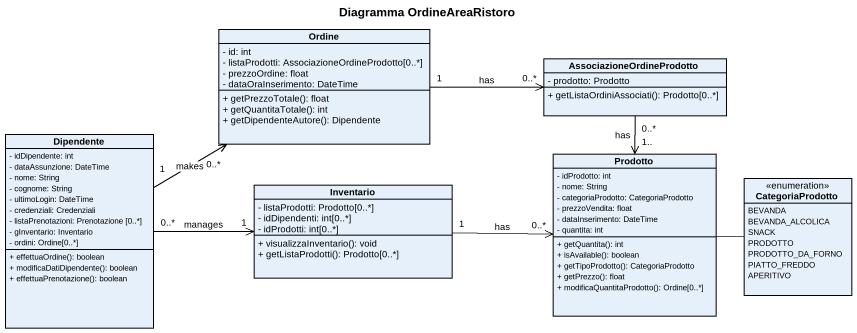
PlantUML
@startuml
title Diagramma OrdineAreaRistoro
hide circle
hide empty members
skinparam classAttributeIconSize 0
class Ordine {
  - id: int
  - listaProdotti: AssociazioneOrdineProdotto[0..*]
  - prezzoOrdine: float
  - dataOraInserimento: DateTime
  + getPrezzoTotale(): float
  + getQuantitaTotale(): int
  + getDipendenteAutore(): Dipendente
}
class AssociazioneOrdineProdotto {
  - prodotto: Prodotto
  + getListaOrdiniAssociati(): Prodotto[0..*]
}
class Dipendente {
  - idDipendente: int
  - dataAssunzione: DateTime
  - nome: String
  - cognome: String
  - ultimoLogin: DateTime
  - credenziali: Credenziali
  - listaPrenotazioni: Prenotazione [0..*]
  - gInventario: Inventario
  - ordini: Ordine[0..*]
  + effettuaOrdine(): boolean
  + modificaDatiDipendente(): boolean
  + effettuaPrenotazione(): boolean
}
class Prodotto {
  - idProdotto: int
  - nome: String
  - categoriaProdotto: CategoriaProdotto
  - prezzoVendita: float
  - dataInserimento: DateTime
  - quantita: int
  + getQuantita(): int
  + isAvailable(): boolean
  + getTipoProdotto(): CategoriaProdotto
  + getPrezzo(): float
  + modificaQuantitaProdotto(): Ordine[0..*]
}
class Inventario {
  - listaProdotti: Prodotto[0..*]
  - idDipendenti: int[0..*]
  - idProdotti: int[0..*]
  + visualizzaInventario(): void
  + getListaProdotti(): Prodotto[0..*]
}
enum CategoriaProdotto {
  BEVANDA
  BEVANDA_ALCOLICA
  SNACK
  PRODOTTO
  PRODOTTO_DA_FORNO
  PIATTO_FREDDO
  APERITIVO
}
Ordine "1" -right-> "0..*" AssociazioneOrdineProdotto : has
AssociazioneOrdineProdotto "0..*" --> "1.." Prodotto : has
Dipendente "1" -right-> "0..*" Ordine : makes
Dipendente "0..*" -right-> "1" Inventario : manages
Prodotto -right- CategoriaProdotto
Inventario "1" -right-> "0..*" Prodotto : has
@enduml
